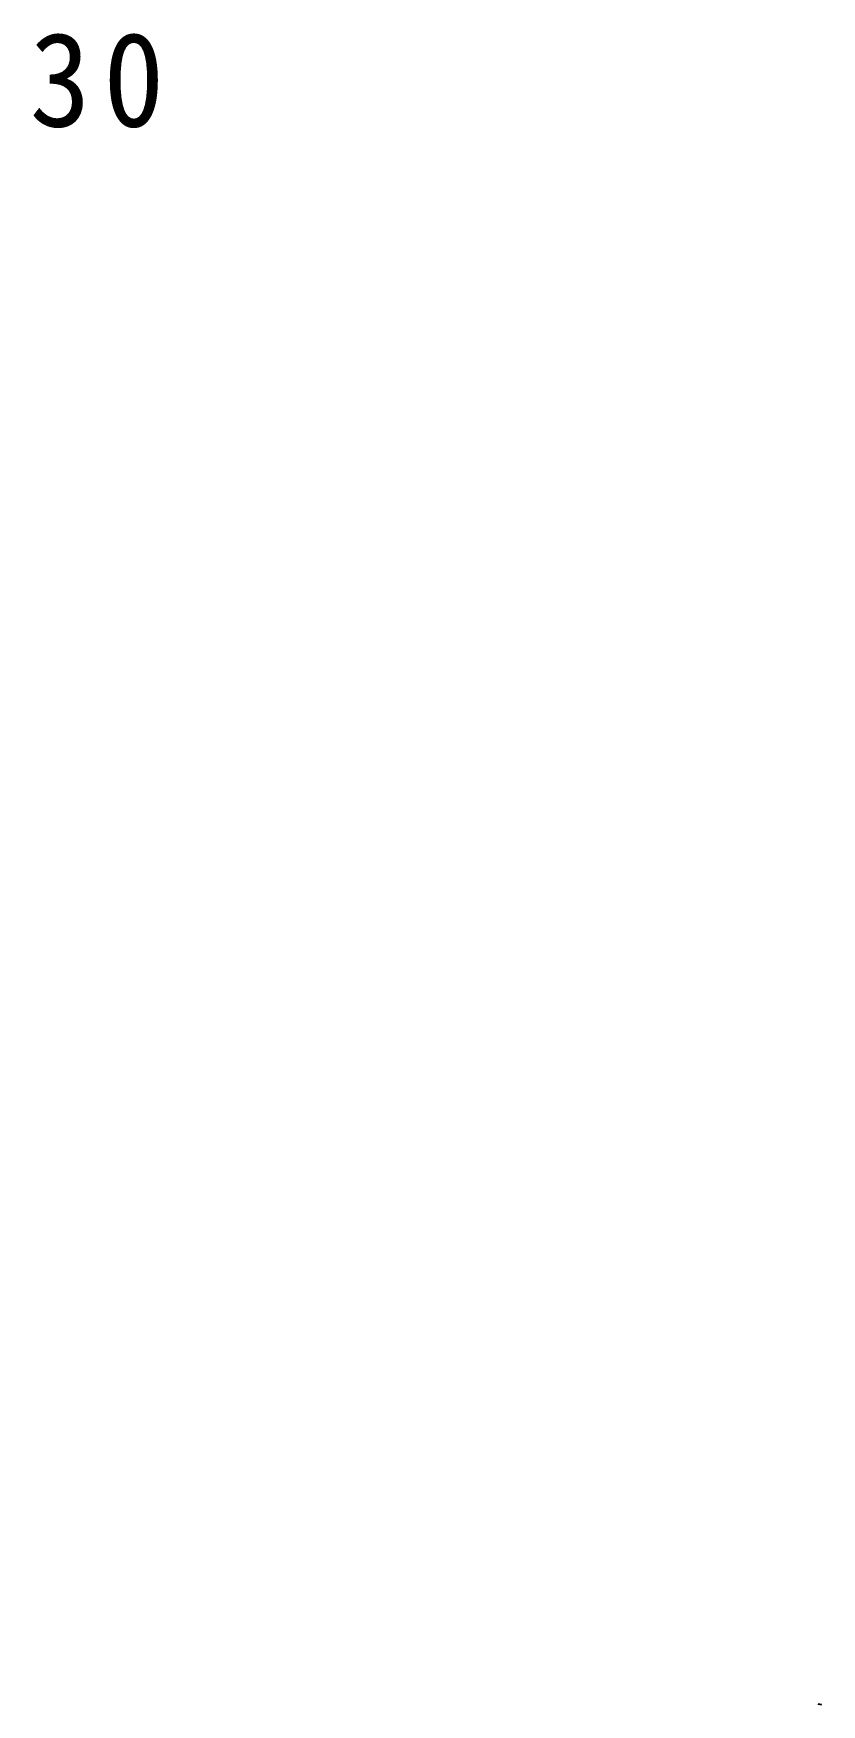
# Model space of a CAD drawing. Units: millimetres at full size, sheet at 1:100. Extents: x -9398 to -3276, y -15740 to -2754.
import ezdxf

# ---------------------------------------------------------------- set-up
doc = ezdxf.new("R2010")
doc.units = ezdxf.units.MM
doc.header["$LTSCALE"] = 100
doc.layers.add('0-0', color=6, linetype='Continuous')
doc.styles.add('ＭＳ ゴシック', font='')
doc.styles.get('ＭＳ ゴシック').set_extended_font_data('MS Gothic')

msp = doc.modelspace()

# ---------------------------------------------------------------- linework, layer by layer
at = {"layer": '0-0', "color": 7}
msp.add_line((-3306.1, -15734.7), (-3276.5, -15739.6), dxfattribs=at)

# ---------------------------------------------------------------- texts
at = {"layer": '0-0', "insert": (-9428.6, -3489.8), "char_height": 733.1, "attachment_point": 7, "style": 'ＭＳ ゴシック'}
msp.add_mtext('\\T1.21;\\W0.95;30', dxfattribs=at)

doc.saveas('drawing.dxf')
